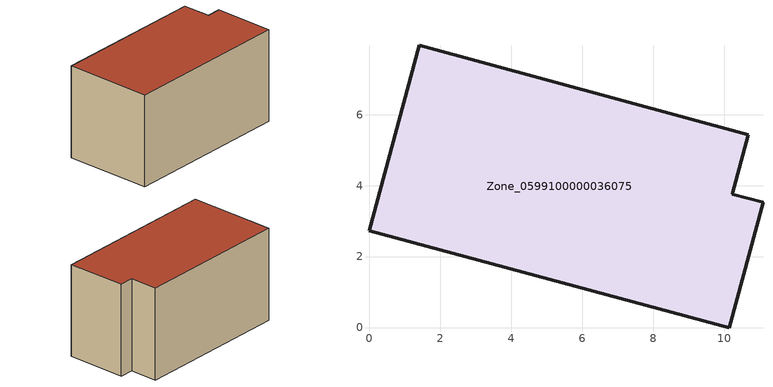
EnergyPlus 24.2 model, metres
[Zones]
Zone_0599100000036075
 floor ground (C_G): 0,2.73 1.4,7.95 10.67,5.44 10.22,3.76 11.09,3.53 10.14,0 z0
 wall outside (C_F): 1.4,7.95 0,2.73 10.14,0 11.09,3.53 10.22,3.76 10.67,5.44 1.4,7.95 z0:5.75
 roof outside (C_R): 0,2.73 10.14,0 11.09,3.53 10.22,3.76 10.67,5.44 1.4,7.95 z5.75
[BUILDING]
Pand.0599100000036075: North Axis=0; Terrain=City; Loads Convergence Tolerance Value=0.04; Temperature Convergence Tolerance Value=0.4; Solar Distribution=FullExterior; Maximum Number of Warmup Days=25; Minimum Number of Warmup Days=1
[Site:Location]
Rotterdam.The.Hague.AP_ZH_NLD Design_Conditions: Latitude=51.96; Longitude=4.45; Time Zone=1; Elevation=-4.5
[SITE:GROUNDTEMPERATURE:BUILDINGSURFACE]
18, 18, 18, 18, 18, 18, 18, 18, 18, 18, 18, 18
[MATERIAL] Thermal Absorptance=0.9; Solar Absorptance=0.7; Visible Absorptance=0.7
Name | Roughness | Thickness | Conductivity | Density | Specific Heat
G.TI.1975-1991 | MediumSmooth | 0.15 | 0.288461 | 540 | 1210
F.TI.1975-1991 | Rough | 0.3 | 0.230769 | 1920 | 840
R.TI.1975-1991 | MediumRough | 0.2 | 0.153846 | 1500 | 1000
[CONSTRUCTION]
C_G: G.TI.1975-1991
C_F: F.TI.1975-1991
C_R: R.TI.1975-1991
[ZONE]
Zone_0599100000036075: Type=1; Multiplier=1; Ceiling Height=Autocalculate; Volume=Autocalculate; Floor Area=autocalculate; Part of Total Floor Area=Yes
[ZONEINFILTRATION:DESIGNFLOWRATE]
Infil_Zone_0599100000036075: Zone or ZoneList or Space or SpaceList=Zone_0599100000036075; Schedule=AlwaysOn; Design Flow Rate Calculation Method=Flow/Area; Flow Rate per Floor Area=0.003; Constant Term Coefficient=1; Temperature Term Coefficient=0; Velocity Term Coefficient=0; Velocity Squared Term Coefficient=0
[HVACTEMPLATE:ZONE:IDEALLOADSAIRSYSTEM]
Zone_0599100000036075: Maximum Heating Supply Air Temperature=50; Minimum Cooling Supply Air Temperature=13; Maximum Heating Supply Air Humidity Ratio=0.0156; Minimum Cooling Supply Air Humidity Ratio=0.0077; Heating Limit=NoLimit; Cooling Limit=NoLimit; Dehumidification Control Type=ConstantSensibleHeatRatio; Cooling Sensible Heat Ratio=0.7; Dehumidification Setpoint=60; Humidification Control Type=None; Humidification Setpoint=30; Outdoor Air Method=None; Outdoor Air Flow Rate per Person=0.00944; Outdoor Air Flow Rate per Zone Floor Area=0; Outdoor Air Flow Rate per Zone=0; Demand Controlled Ventilation Type=None; Outdoor Air Economizer Type=NoEconomizer; Heat Recovery Type=None; Sensible Heat Recovery Effectiveness=0.7; Latent Heat Recovery Effectiveness=0.65
[ZONECONTROL:THERMOSTAT]
ThermostatControl_Zone_0599100000036075: Zone or ZoneList=Zone_0599100000036075; Control Type Schedule=DualSetpointControlType; Control 1=Thermostat_Zone_0599100000036075; Temperature Difference Between Cutout And Setpoint=0
[THERMOSTATSETPOINT:DUALSETPOINT]
Thermostat_Zone_0599100000036075: Heating Setpoint Temperature Schedule=HeatingSetpoint_Zone_0599100000036075; Cooling Setpoint Temperature Schedule=CoolingSetpoint_Zone_0599100000036075
[SCHEDULE:COMPACT]
HeatingSetpoint_Zone_0599100000036075: Through: 12/31, For: AllDays, Until: 24:00, 21
CoolingSetpoint_Zone_0599100000036075: Through: 12/31, For: AllDays, Until: 24:00, 24
DualSetpointControlType: Through: 12/31, For: AllDays, Until: 24:00, 4
AlwaysOn: Through: 12/31, For: AllDays, Until: 24:00, 1
